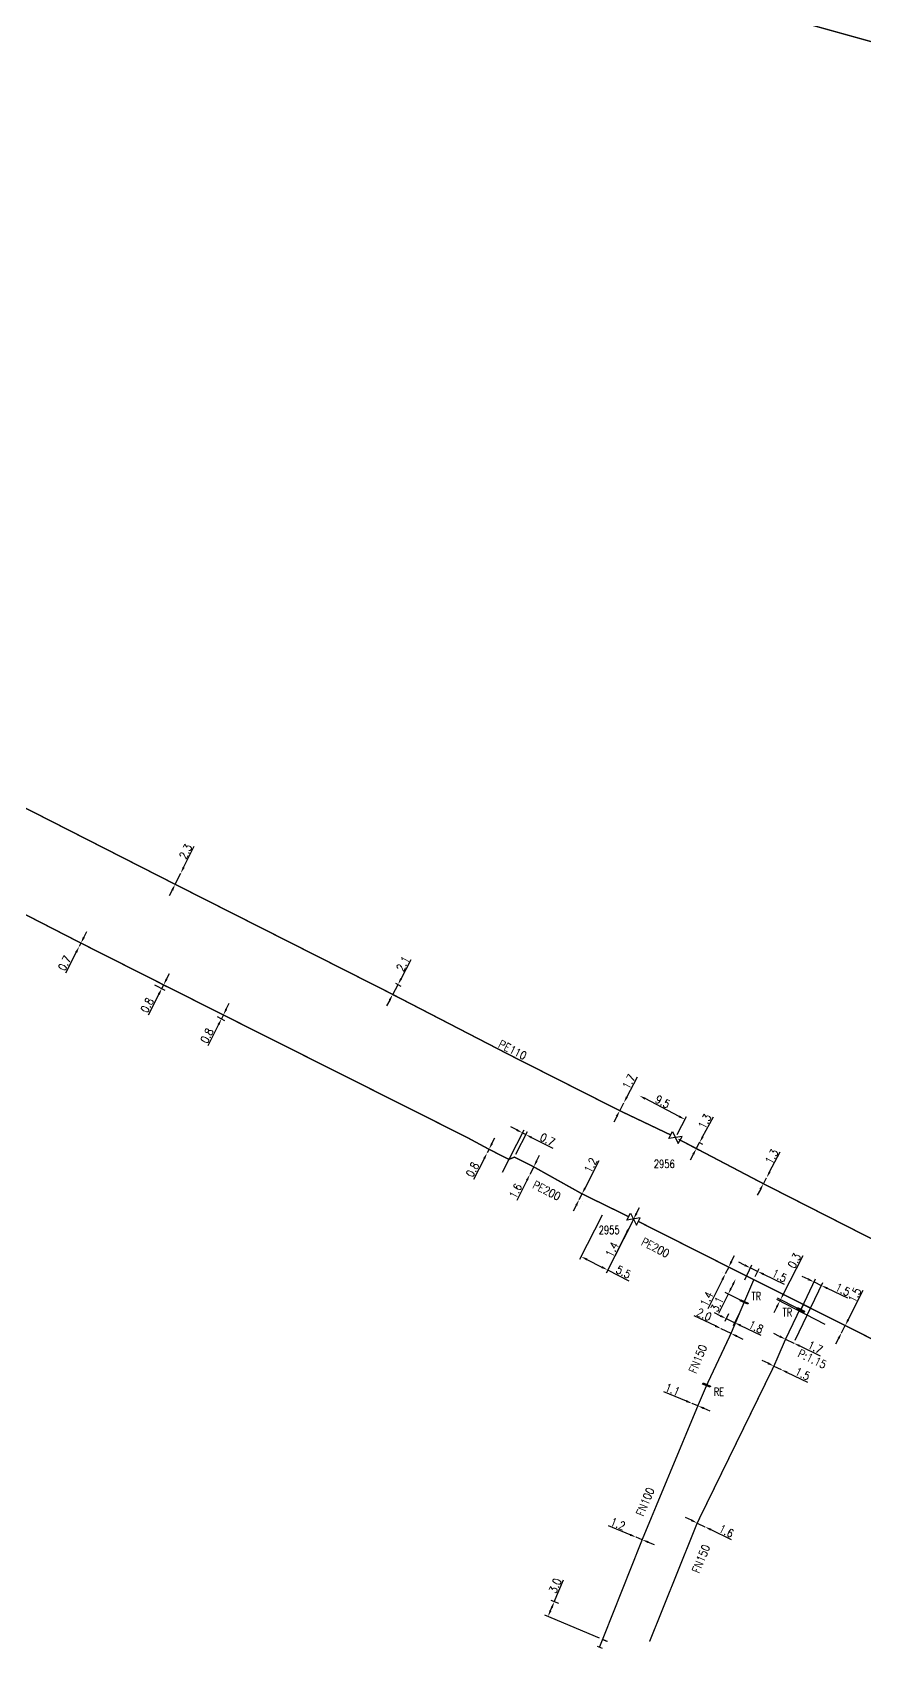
# Model space of a CAD drawing. Header units: millimetres. Extents: x 133989 to 135004, y 130988 to 132014.
# Drawn here: x 134276.7 to 134430.5, y 130998.7 to 131297.7 of the extents above; entities that cross this region are included whole.
import ezdxf
from ezdxf.enums import TextEntityAlignment as Align

# ---------------------------------------------------------------- set-up
doc = ezdxf.new("R2010")
doc.units = ezdxf.units.MM
doc.header["$PDMODE"] = 34
for name, pattern in [('L_25_AP', [2000, 1000, 1000]), ('L_25_FN', [2000, 1000, 1000]), ('L_25_PE', [2000, 1000, 1000])]:
    doc.linetypes.add(name, pattern=pattern)
doc.layers.get('0').update_dxf_attribs({"linetype": 'CONTINUOUS'})
doc.layers.get('Defpoints').update_dxf_attribs({"linetype": 'CONTINUOUS'})
for name, color, linetype in [('L_150', 1, 'CONTINUOUS'), ('L_300', 7, 'CONTINUOUS'), ('L_340', 7, 'CONTINUOUS')]:
    doc.layers.add(name, color=color, linetype=linetype)
doc.styles.get("Standard").update_dxf_attribs({"font": 'romans.shx', "width": 0.85})
doc.dimstyles.get("Standard").update_dxf_attribs({"dimtxt": 1.5, "dimasz": 1.2, "dimexe": 0.625, "dimexo": 0.625, "dimgap": 0.25, "dimtad": 1, "dimdec": 1, "dimzin": 0, "dimdsep": 46, "dimtxsty": 'Standard', "dimcen": -0.5, "dimadec": 0, "dimazin": 0, "dimtfac": 1, "dimtdec": 1, "dimtmove": 0, "dimatfit": 3, "dimfxl": 0, "dimtolj": 1, "dimtzin": 0, "dimarcsym": 0})

# ---------------------------------------------------------------- blocks, each defined once
blk = doc.blocks.new('*D289')
at = {"layer": 'Defpoints', "color": 0, "linetype": 'Continuous', "transparency": 16777216}
for p in [(134382.28, 131079.42), (134387.8, 131078.14), (134378.11, 131071.22)]:
    blk.add_point(p, dxfattribs=at)
at = {"layer": 'L_300', "color": 0, "linetype": 'Continuous', "lineweight": -2, "transparency": 16777216}
for p, q in [((134382, 131078.86), (134377.83, 131070.66)), ((134387.52, 131077.59), (134382.73, 131068.17)), ((134379.18, 131070.68), (134381.94, 131069.27)), ((134383.01, 131068.73), (134386.91, 131066.75))]:
    blk.add_line(p, q, dxfattribs=at)
at = {"layer": 'L_300', "color": 0, "linetype": 'Continuous', "transparency": 16777216}
for points in [[(134379.27, 131070.86), (134379.09, 131070.5), (134378.11, 131071.22)], [(134382.03, 131069.45), (134381.85, 131069.09), (134383.01, 131068.73)]]:
    blk.add_solid(points, dxfattribs=at)
at = {"layer": 'L_300', "color": 0, "linetype": 'Continuous', "transparency": 16777216, "insert": (134385.95, 131068.36), "char_height": 1.5, "attachment_point": 5, "rotation": 333.0344}
blk.add_mtext('\\A1;5.5', dxfattribs=at)
blk = doc.blocks.new('*D290')
at = {"layer": 'Defpoints', "color": 0, "linetype": 'Continuous', "transparency": 16777216}
for p in [(134387.17, 131076.89), (134387.17, 131076.89), (134387.8, 131078.14)]:
    blk.add_point(p, dxfattribs=at)
at = {"layer": 'L_300', "color": 0, "linetype": 'Continuous', "lineweight": -2, "transparency": 16777216}
for p, q in [((134388.35, 131079.21), (134388.89, 131080.28)), ((134387.8, 131078.14), (134387.17, 131076.89)), ((134386.62, 131075.82), (134384.02, 131070.71))]:
    blk.add_line(p, q, dxfattribs=at)
at = {"layer": 'L_300', "color": 0, "linetype": 'Continuous', "transparency": 16777216}
for points in [[(134388.17, 131079.31), (134388.53, 131079.12), (134387.8, 131078.14)], [(134386.44, 131075.91), (134386.8, 131075.73), (134387.17, 131076.89)]]:
    blk.add_solid(points, dxfattribs=at)
at = {"layer": 'L_300', "color": 0, "linetype": 'Continuous', "transparency": 16777216, "insert": (134383.82, 131072.52), "char_height": 1.5, "attachment_point": 5, "rotation": 63.0344}
blk.add_mtext('\\A1;1.4', dxfattribs=at)
blk = doc.blocks.new('*D291')
at = {"layer": 'Defpoints', "color": 0, "linetype": 'Continuous', "transparency": 16777216}
for p in [(134388.88, 131100.98), (134388.88, 131100.98), (134395.55, 131093.24)]:
    blk.add_point(p, dxfattribs=at)
at = {"layer": 'L_300', "color": 0, "linetype": 'Continuous', "lineweight": -2, "transparency": 16777216}
for p, q in [((134396.23, 131097.13), (134389.95, 131100.43)), ((134395.84, 131093.79), (134397.59, 131097.12))]:
    blk.add_line(p, q, dxfattribs=at)
at = {"layer": 'L_300', "color": 0, "linetype": 'Continuous', "transparency": 16777216}
for points in [[(134390.04, 131100.6), (134389.85, 131100.25), (134388.88, 131100.98)], [(134396.33, 131097.31), (134396.14, 131096.95), (134397.3, 131096.57)]]:
    blk.add_solid(points, dxfattribs=at)
at = {"layer": 'L_300', "color": 0, "linetype": 'Continuous', "transparency": 16777216, "insert": (134393.18, 131099.86), "char_height": 1.5, "attachment_point": 5, "rotation": 332.3156}
blk.add_mtext('\\A1;9.5', dxfattribs=at)
blk = doc.blocks.new('*D292')
at = {"layer": 'Defpoints', "color": 0, "linetype": 'Continuous', "transparency": 16777216}
for p in [(134395.55, 131093.24), (134399.32, 131092.68), (134400.01, 131092.31)]:
    blk.add_point(p, dxfattribs=at)
at = {"layer": 'L_300', "color": 0, "linetype": 'Continuous', "lineweight": -2, "transparency": 16777216}
for p, q in [((134400.58, 131093.36), (134402.57, 131097.05)), ((134396.1, 131092.94), (134399.95, 131090.87)), ((134399.4, 131091.16), (134400.01, 131092.31)), ((134399.87, 131092.39), (134400.56, 131092.01)), ((134398.83, 131090.11), (134398.26, 131089.05))]:
    blk.add_line(p, q, dxfattribs=at)
at = {"layer": 'L_300', "color": 0, "linetype": 'Continuous', "transparency": 16777216}
for points in [[(134398.65, 131090.2), (134399, 131090.01), (134399.4, 131091.16)], [(134400.41, 131093.46), (134400.76, 131093.27), (134400.01, 131092.31)]]:
    blk.add_solid(points, dxfattribs=at)
at = {"layer": 'L_300', "color": 0, "linetype": 'Continuous', "transparency": 16777216, "insert": (134400.98, 131096.21), "char_height": 1.5, "attachment_point": 5, "rotation": 61.6875}
blk.add_mtext('\\A1;1.3', dxfattribs=at)
blk = doc.blocks.new('L_300_03')
at = {"color": 0, "linetype": 'Continuous', "flags": 128}
blk.add_lwpolyline([(-1, 0.75), (1, -0.75), (1, 0.75), (-1, -0.75), (-1, 0.75)], dxfattribs=at)
at = {"color": 0, "linetype": 'Continuous', "width": 0.75}
blk.add_attdef('NUM', text='', height=1.5, dxfattribs=at).set_placement((0, 2.1), align=Align.MIDDLE_CENTER)
at = {"color": 0, "linetype": 'Continuous', "width": 0.75, "flags": 3}
for tag, p in [('DEF_LEG', (0, -5)), ('DEF_COUP', (0, -7.5)), ('DEF_TYPE', (0, -10))]:
    blk.add_attdef(tag, text='', height=1.2, dxfattribs=at).set_placement(p, align=Align.MIDDLE)
blk = doc.blocks.new('*D293')
at = {"layer": 'Defpoints', "color": 0, "linetype": 'Continuous', "transparency": 16777216}
for p in [(134404.77, 131068.01), (134404.77, 131068.01), (134405.39, 131069.27)]:
    blk.add_point(p, dxfattribs=at)
at = {"layer": 'L_150', "color": 0, "linetype": 'Continuous', "lineweight": -2, "transparency": 16777216}
for p, q in [((134405.92, 131070.34), (134406.46, 131071.42)), ((134404.21, 131068.29), (134404.21, 131068.29)), ((134405.39, 131069.27), (134404.77, 131068.01)), ((134404.83, 131069.54), (134404.83, 131069.54)), ((134404.23, 131066.94), (134401.55, 131061.54))]:
    blk.add_line(p, q, dxfattribs=at)
at = {"layer": 'L_150', "color": 0, "linetype": 'Continuous', "transparency": 16777216}
for points in [[(134405.74, 131070.43), (134406.1, 131070.25), (134405.39, 131069.27)], [(134404.05, 131067.03), (134404.41, 131066.85), (134404.77, 131068.01)]]:
    blk.add_solid(points, dxfattribs=at)
at = {"layer": 'L_150', "color": 0, "linetype": 'Continuous', "transparency": 16777216, "insert": (134401.33, 131063.35), "char_height": 1.5, "attachment_point": 5, "rotation": 63.5892}
blk.add_mtext('\\A1;1.4', dxfattribs=at)
blk = doc.blocks.new('*D294')
at = {"layer": 'Defpoints', "color": 0, "linetype": 'Continuous', "transparency": 16777216}
for p in [(134406.68, 131067.06), (134406.68, 131067.06), (134408.27, 131062.81)]:
    blk.add_point(p, dxfattribs=at)
at = {"layer": 'L_340', "color": 0, "linetype": 'Continuous', "lineweight": -2, "transparency": 16777216}
for p, q in [((134405.3, 131064.28), (134403.52, 131060.69)), ((134407.71, 131063.09), (134404.74, 131064.56)), ((134406.15, 131065.99), (134405.83, 131065.36))]:
    blk.add_line(p, q, dxfattribs=at)
at = {"layer": 'L_340', "color": 0, "linetype": 'Continuous', "transparency": 16777216}
for points in [[(134405.66, 131065.44), (134406.01, 131065.27), (134405.3, 131064.28)], [(134405.97, 131066.08), (134406.33, 131065.9), (134406.68, 131067.06)]]:
    blk.add_solid(points, dxfattribs=at)
at = {"layer": 'L_340', "color": 0, "linetype": 'Continuous', "transparency": 16777216, "insert": (134403.25, 131062.39), "char_height": 1.5, "attachment_point": 5, "rotation": 63.5892}
blk.add_mtext('\\A1;3.1', dxfattribs=at)
blk = doc.blocks.new('*D295')
at = {"layer": 'Defpoints', "color": 0, "linetype": 'Continuous', "transparency": 16777216}
for p in [(134409.41, 131069.11), (134408.09, 131066.36), (134410.03, 131066.94)]:
    blk.add_point(p, dxfattribs=at)
at = {"layer": 'L_150', "color": 0, "linetype": 'Continuous', "lineweight": -2, "transparency": 16777216}
for p, q in [((134408.33, 131069.63), (134407.25, 131070.15)), ((134408.36, 131066.92), (134409.68, 131069.67)), ((134409.41, 131069.11), (134410.76, 131068.46)), ((134410.3, 131067.5), (134411.03, 131069.03)), ((134411.85, 131067.94), (134415.67, 131066.11))]:
    blk.add_line(p, q, dxfattribs=at)
at = {"layer": 'L_150', "color": 0, "linetype": 'Continuous', "transparency": 16777216}
for points in [[(134408.42, 131069.81), (134408.24, 131069.45), (134409.41, 131069.11)], [(134411.93, 131068.12), (134411.76, 131067.76), (134410.76, 131068.46)]]:
    blk.add_solid(points, dxfattribs=at)
at = {"layer": 'L_150', "color": 0, "linetype": 'Continuous', "transparency": 16777216, "insert": (134414.75, 131067.66), "char_height": 1.5, "attachment_point": 5, "rotation": 334.39}
blk.add_mtext('\\A1;1.5', dxfattribs=at)
blk = doc.blocks.new('*D296')
at = {"layer": 'Defpoints', "color": 0, "linetype": 'Continuous', "transparency": 16777216}
for p in [(134404.02, 131057.86), (134404.02, 131057.86), (134405.82, 131056.99)]:
    blk.add_point(p, dxfattribs=at)
at = {"layer": 'L_150', "color": 0, "linetype": 'Continuous', "lineweight": -2, "transparency": 16777216}
for p, q in [((134402.94, 131058.38), (134398.99, 131060.27)), ((134405.82, 131056.99), (134404.02, 131057.86)), ((134406.9, 131056.47), (134407.99, 131055.96))]:
    blk.add_line(p, q, dxfattribs=at)
at = {"layer": 'L_150', "color": 0, "linetype": 'Continuous', "transparency": 16777216}
for points in [[(134403.02, 131058.56), (134402.85, 131058.2), (134404.02, 131057.86)], [(134406.99, 131056.66), (134406.82, 131056.29), (134405.82, 131056.99)]]:
    blk.add_solid(points, dxfattribs=at)
at = {"layer": 'L_150', "color": 0, "linetype": 'Continuous', "transparency": 16777216, "insert": (134400.86, 131060.48), "char_height": 1.5, "attachment_point": 5, "rotation": 334.39}
blk.add_mtext('\\A1;2.0', dxfattribs=at)
blk = doc.blocks.new('*D297')
at = {"layer": 'Defpoints', "color": 0, "linetype": 'Continuous', "transparency": 16777216}
for p in [(134426.93, 131058.46), (134426.25, 131057.13), (134426.25, 131057.13)]:
    blk.add_point(p, dxfattribs=at)
at = {"layer": 'L_150', "color": 0, "linetype": 'Continuous', "lineweight": -2, "transparency": 16777216}
for p, q in [((134427.48, 131059.53), (134430.26, 131064.97)), ((134426.25, 131057.13), (134426.93, 131058.46)), ((134426.38, 131058.75), (134426.38, 131058.75)), ((134425.7, 131056.06), (134425.16, 131054.99)), ((134425.69, 131057.41), (134425.69, 131057.41))]:
    blk.add_line(p, q, dxfattribs=at)
at = {"layer": 'L_150', "color": 0, "linetype": 'Continuous', "transparency": 16777216}
for points in [[(134427.3, 131059.62), (134427.66, 131059.44), (134426.93, 131058.46)], [(134425.52, 131056.15), (134425.88, 131055.97), (134426.25, 131057.13)]]:
    blk.add_solid(points, dxfattribs=at)
at = {"layer": 'L_150', "color": 0, "linetype": 'Continuous', "transparency": 16777216, "insert": (134428.69, 131064.09), "char_height": 1.5, "attachment_point": 5, "rotation": 62.9108}
blk.add_mtext('\\A1;1.5', dxfattribs=at)
blk = doc.blocks.new('*D307')
at = {"layer": 'Defpoints', "color": 0, "linetype": 'Continuous', "transparency": 16777216}
for p in [(134412.39, 131085.8), (134412.39, 131085.8), (134411.8, 131084.69)]:
    blk.add_point(p, dxfattribs=at)
at = {"layer": 'L_150', "color": 0, "linetype": 'Continuous', "lineweight": -2, "transparency": 16777216}
for p, q in [((134412.95, 131086.86), (134414.92, 131090.56)), ((134411.8, 131084.69), (134412.39, 131085.8)), ((134411.24, 131083.63), (134410.67, 131082.58))]:
    blk.add_line(p, q, dxfattribs=at)
at = {"layer": 'L_150', "color": 0, "linetype": 'Continuous', "transparency": 16777216}
for points in [[(134412.78, 131086.95), (134413.13, 131086.76), (134412.39, 131085.8)], [(134411.06, 131083.73), (134411.41, 131083.54), (134411.8, 131084.69)]]:
    blk.add_solid(points, dxfattribs=at)
at = {"layer": 'L_150', "color": 0, "linetype": 'Continuous', "transparency": 16777216, "insert": (134413.34, 131089.71), "char_height": 1.5, "attachment_point": 5, "rotation": 61.9848}
blk.add_mtext('\\A1;1.3', dxfattribs=at)
blk = doc.blocks.new('L_340_19')
at = {"linetype": 'Continuous'}
blk.add_hatch(color=0, dxfattribs=at).paths.add_polyline_path([(0.125, 0.75), (-0.125, 0.75), (-0.125, -0.75), (0.125, -0.75)])
at = {"color": 0, "linetype": 'Continuous'}
blk.add_lwpolyline([(-0.125, 0.75), (0.125, 0.75), (0.125, -0.75), (-0.125, -0.75)], close=True, dxfattribs=at)
at = {"color": 0, "linetype": 'Continuous', "width": 0.75}
for tag, height, flags, p in [('TR', 1.5, 8, (0, 3)), ('DEF_LEG', 1.2, 3, (0, -5)), ('DEF_COUP', 1.2, 3, (0, -7.5)), ('DEF_TYPE', 1.2, 3, (0, -10))]:
    blk.add_attdef(tag, text='', height=height, dxfattribs=dict(at, flags=flags)).set_placement(p, align=Align.MIDDLE)
blk = doc.blocks.new('*D317')
at = {"layer": 'Defpoints', "color": 0, "linetype": 'Continuous', "transparency": 16777216}
for p in [(134415.9, 131055.93), (134417.43, 131055.2), (134417.43, 131055.2)]:
    blk.add_point(p, dxfattribs=at)
at = {"layer": 'L_150', "color": 0, "linetype": 'Continuous', "lineweight": -2, "transparency": 16777216}
for p, q in [((134414.81, 131056.44), (134413.73, 131056.96)), ((134415.9, 131055.93), (134417.43, 131055.2)), ((134418.52, 131054.68), (134422.3, 131052.88))]:
    blk.add_line(p, q, dxfattribs=at)
at = {"layer": 'L_150', "color": 0, "linetype": 'Continuous', "transparency": 16777216}
for points in [[(134414.9, 131056.62), (134414.73, 131056.26), (134415.9, 131055.93)], [(134418.6, 131054.86), (134418.43, 131054.5), (134417.43, 131055.2)]]:
    blk.add_solid(points, dxfattribs=at)
at = {"layer": 'L_150', "color": 0, "linetype": 'Continuous', "transparency": 16777216, "insert": (134421.38, 131054.42), "char_height": 1.5, "attachment_point": 5, "rotation": 334.5373}
blk.add_mtext('\\A1;1.7', dxfattribs=at)
blk = doc.blocks.new('*D318')
at = {"layer": 'Defpoints', "color": 0, "linetype": 'Continuous', "transparency": 16777216}
for p in [(134414.83, 131062.97), (134418.7, 131061.32), (134423.79, 131058.39)]:
    blk.add_point(p, dxfattribs=at)
at = {"layer": 'L_340', "color": 0, "linetype": 'Continuous', "lineweight": -2, "transparency": 16777216}
for p, q in [((134415.52, 131064.3), (134419.15, 131071.41)), ((134414.29, 131061.9), (134413.74, 131060.83)), ((134423.23, 131058.67), (134414.28, 131063.25)), ((134418.15, 131061.61), (134414.41, 131063.52)), ((134414.83, 131062.97), (134414.97, 131063.23))]:
    blk.add_line(p, q, dxfattribs=at)
at = {"layer": 'L_340', "color": 0, "linetype": 'Continuous', "transparency": 16777216}
for points in [[(134415.34, 131064.39), (134415.69, 131064.21), (134414.97, 131063.23)], [(134414.11, 131061.99), (134414.46, 131061.81), (134414.83, 131062.97)]]:
    blk.add_solid(points, dxfattribs=at)
at = {"layer": 'L_340', "color": 0, "linetype": 'Continuous', "transparency": 16777216, "insert": (134417.54, 131070.45), "char_height": 1.5, "attachment_point": 5, "rotation": 62.9108}
blk.add_mtext('\\A1;0.3', dxfattribs=at)
blk = doc.blocks.new('*D319')
at = {"layer": 'Defpoints', "color": 0, "linetype": 'Continuous', "transparency": 16777216}
for p in [(134422.51, 131065.86), (134418.57, 131061.06), (134417.43, 131055.2)]:
    blk.add_point(p, dxfattribs=at)
at = {"layer": 'L_150', "color": 0, "linetype": 'Continuous', "lineweight": -2, "transparency": 16777216}
for p, q in [((134420.07, 131067.02), (134418.99, 131067.54)), ((134417.7, 131055.76), (134422.78, 131066.43)), ((134418.83, 131061.63), (134421.43, 131067.07)), ((134421.16, 131066.51), (134422.51, 131065.86)), ((134423.6, 131065.35), (134427.38, 131063.55))]:
    blk.add_line(p, q, dxfattribs=at)
at = {"layer": 'L_150', "color": 0, "linetype": 'Continuous', "transparency": 16777216}
for points in [[(134420.16, 131067.2), (134419.99, 131066.84), (134421.16, 131066.51)], [(134423.68, 131065.53), (134423.51, 131065.17), (134422.51, 131065.86)]]:
    blk.add_solid(points, dxfattribs=at)
at = {"layer": 'L_150', "color": 0, "linetype": 'Continuous', "transparency": 16777216, "insert": (134426.46, 131065.09), "char_height": 1.5, "attachment_point": 5, "rotation": 334.5373}
blk.add_mtext('\\A1;1.5', dxfattribs=at)
blk = doc.blocks.new('*D321')
at = {"layer": 'Defpoints', "color": 0, "linetype": 'Continuous', "transparency": 16777216}
for p in [(134298.7, 131121.77), (134299.04, 131122.44), (134300.61, 131120.8)]:
    blk.add_point(p, dxfattribs=at)
at = {"layer": 'L_150', "color": 0, "linetype": 'Continuous', "lineweight": -2, "transparency": 16777216}
for p, q in [((134299.26, 131121.49), (134301.16, 131120.51)), ((134299.6, 131122.15), (134301.5, 131121.18)), ((134300.95, 131121.47), (134300.61, 131120.8)), ((134301.49, 131122.53), (134302.04, 131123.6)), ((134300.06, 131119.73), (134298.07, 131115.84))]:
    blk.add_line(p, q, dxfattribs=at)
at = {"layer": 'L_150', "color": 0, "linetype": 'Continuous', "transparency": 16777216}
for points in [[(134301.31, 131122.63), (134301.67, 131122.44), (134300.95, 131121.47)], [(134299.88, 131119.82), (134300.24, 131119.64), (134300.61, 131120.8)]]:
    blk.add_solid(points, dxfattribs=at)
at = {"layer": 'L_150', "color": 0, "linetype": 'Continuous', "transparency": 16777216, "insert": (134297.9, 131117.7), "char_height": 1.5, "attachment_point": 5, "rotation": 62.9551}
blk.add_mtext('\\A1;0.8', dxfattribs=at)
blk = doc.blocks.new('*D322')
at = {"layer": 'Defpoints', "color": 0, "linetype": 'Continuous', "transparency": 16777216}
for p in [(134310.28, 131115.87), (134310.64, 131116.58), (134311.64, 131115.19)]:
    blk.add_point(p, dxfattribs=at)
at = {"layer": 'L_150', "color": 0, "linetype": 'Continuous', "lineweight": -2, "transparency": 16777216}
for p, q in [((134312.53, 131116.98), (134313.06, 131118.06)), ((134310.84, 131115.59), (134312.2, 131114.91)), ((134311.2, 131116.31), (134312.55, 131115.63)), ((134311.99, 131115.91), (134311.64, 131115.19)), ((134311.1, 131114.12), (134309.15, 131110.21))]:
    blk.add_line(p, q, dxfattribs=at)
at = {"layer": 'L_150', "color": 0, "linetype": 'Continuous', "transparency": 16777216}
for points in [[(134310.92, 131114.21), (134311.28, 131114.03), (134311.64, 131115.19)], [(134312.35, 131117.07), (134312.71, 131116.89), (134311.99, 131115.91)]]:
    blk.add_solid(points, dxfattribs=at)
at = {"layer": 'L_150', "color": 0, "linetype": 'Continuous', "transparency": 16777216, "insert": (134308.96, 131112.07), "char_height": 1.5, "attachment_point": 5, "rotation": 63.5236}
blk.add_mtext('\\A1;0.8', dxfattribs=at)
blk = doc.blocks.new('*D323')
at = {"layer": 'Defpoints', "color": 0, "linetype": 'Continuous', "transparency": 16777216}
for p in [(134360.74, 131090.39), (134360.74, 131090.39), (134361.09, 131091.06)]:
    blk.add_point(p, dxfattribs=at)
at = {"layer": 'L_150', "color": 0, "linetype": 'Continuous', "lineweight": -2, "transparency": 16777216}
for p, q in [((134361.64, 131092.13), (134362.18, 131093.19)), ((134360.2, 131089.32), (134358.2, 131085.44)), ((134361.09, 131091.06), (134360.74, 131090.39))]:
    blk.add_line(p, q, dxfattribs=at)
at = {"layer": 'L_150', "color": 0, "linetype": 'Continuous', "transparency": 16777216}
for points in [[(134361.46, 131092.22), (134361.81, 131092.03), (134361.09, 131091.06)], [(134360.02, 131089.42), (134360.37, 131089.23), (134360.74, 131090.39)]]:
    blk.add_solid(points, dxfattribs=at)
at = {"layer": 'L_150', "color": 0, "linetype": 'Continuous', "transparency": 16777216, "insert": (134358.03, 131087.3), "char_height": 1.5, "attachment_point": 5, "rotation": 62.7908}
blk.add_mtext('\\A1;0.8', dxfattribs=at)
blk = doc.blocks.new('*D324')
at = {"layer": 'Defpoints', "color": 0, "linetype": 'Continuous', "transparency": 16777216}
for p in [(134378.29, 131082.81), (134377.74, 131081.74), (134377.74, 131081.74)]:
    blk.add_point(p, dxfattribs=at)
at = {"layer": 'L_150', "color": 0, "linetype": 'Continuous', "lineweight": -2, "transparency": 16777216}
for p, q in [((134378.84, 131083.88), (134381.44, 131088.98)), ((134377.74, 131081.74), (134378.29, 131082.81)), ((134378.85, 131082.52), (134378.85, 131082.52)), ((134377.2, 131080.67), (134376.65, 131079.6)), ((134378.3, 131081.45), (134378.3, 131081.45))]:
    blk.add_line(p, q, dxfattribs=at)
at = {"layer": 'L_150', "color": 0, "linetype": 'Continuous', "transparency": 16777216}
for points in [[(134378.66, 131083.97), (134379.01, 131083.78), (134378.29, 131082.81)], [(134377.02, 131080.76), (134377.38, 131080.58), (134377.74, 131081.74)]]:
    blk.add_solid(points, dxfattribs=at)
at = {"layer": 'L_150', "color": 0, "linetype": 'Continuous', "transparency": 16777216, "insert": (134379.87, 131088.11), "char_height": 1.5, "attachment_point": 5, "rotation": 62.9575}
blk.add_mtext('\\A1;1.2', dxfattribs=at)
blk = doc.blocks.new('*D325')
at = {"layer": 'Defpoints', "color": 0, "linetype": 'Continuous', "transparency": 16777216}
for p in [(134367.28, 131094.09), (134365.78, 131089.61), (134363.29, 131086.28)]:
    blk.add_point(p, dxfattribs=at)
at = {"layer": 'L_150', "color": 0, "linetype": 'Continuous', "lineweight": -2, "transparency": 16777216}
for p, q in [((134363.57, 131086.84), (134367.56, 131094.64)), ((134366.21, 131094.63), (134365.14, 131095.18)), ((134366.06, 131090.17), (134368.18, 131094.33)), ((134367.28, 131094.09), (134367.9, 131093.77)), ((134368.97, 131093.22), (134372.86, 131091.24))]:
    blk.add_line(p, q, dxfattribs=at)
at = {"layer": 'L_150', "color": 0, "linetype": 'Continuous', "transparency": 16777216}
for points in [[(134366.3, 131094.81), (134366.12, 131094.46), (134367.28, 131094.09)], [(134369.06, 131093.4), (134368.88, 131093.05), (134367.9, 131093.77)]]:
    blk.add_solid(points, dxfattribs=at)
at = {"layer": 'L_150', "color": 0, "linetype": 'Continuous', "transparency": 16777216, "insert": (134371.9, 131092.85), "char_height": 1.5, "attachment_point": 5, "rotation": 332.952}
blk.add_mtext('\\A1;0.7', dxfattribs=at)
blk = doc.blocks.new('*D326')
at = {"layer": 'Defpoints', "color": 0, "linetype": 'Continuous', "transparency": 16777216}
for p in [(134368.63, 131086.38), (134368.63, 131086.38), (134369.35, 131087.81)]:
    blk.add_point(p, dxfattribs=at)
at = {"layer": 'L_150', "color": 0, "linetype": 'Continuous', "lineweight": -2, "transparency": 16777216}
for p, q in [((134369.89, 131088.88), (134370.43, 131089.95)), ((134368.09, 131085.31), (134366.21, 131081.57)), ((134369.35, 131087.81), (134368.63, 131086.38))]:
    blk.add_line(p, q, dxfattribs=at)
at = {"layer": 'L_150', "color": 0, "linetype": 'Continuous', "transparency": 16777216}
for points in [[(134369.72, 131088.97), (134370.07, 131088.79), (134369.35, 131087.81)], [(134367.92, 131085.4), (134368.27, 131085.22), (134368.63, 131086.38)]]:
    blk.add_solid(points, dxfattribs=at)
at = {"layer": 'L_150', "color": 0, "linetype": 'Continuous', "transparency": 16777216, "insert": (134365.99, 131083.35), "char_height": 1.5, "attachment_point": 5, "rotation": 63.2673}
blk.add_mtext('\\A1;1.6', dxfattribs=at)
blk = doc.blocks.new('*D327')
at = {"layer": 'Defpoints', "color": 0, "linetype": 'Continuous', "transparency": 16777216}
for p in [(134304.11, 131142.13), (134304.11, 131142.13), (134303.08, 131140.07)]:
    blk.add_point(p, dxfattribs=at)
at = {"layer": 'L_150', "color": 0, "linetype": 'Continuous', "lineweight": -2, "transparency": 16777216}
for p, q in [((134304.65, 131143.2), (134306.61, 131147.11)), ((134303.08, 131140.07), (134304.11, 131142.13)), ((134302.54, 131139), (134302, 131137.93))]:
    blk.add_line(p, q, dxfattribs=at)
at = {"layer": 'L_150', "color": 0, "linetype": 'Continuous', "transparency": 16777216}
for points in [[(134304.47, 131143.29), (134304.83, 131143.11), (134304.11, 131142.13)], [(134302.36, 131139.09), (134302.72, 131138.91), (134303.08, 131140.07)]]:
    blk.add_solid(points, dxfattribs=at)
at = {"layer": 'L_150', "color": 0, "linetype": 'Continuous', "transparency": 16777216, "insert": (134305.01, 131146.14), "char_height": 1.5, "attachment_point": 5, "rotation": 63.3487}
blk.add_mtext('\\A1;2.3', dxfattribs=at)
blk = doc.blocks.new('*D328')
at = {"layer": 'Defpoints', "color": 0, "linetype": 'Continuous', "transparency": 16777216}
for p in [(134343.25, 131122.09), (134344.27, 131121.55), (134342.26, 131120.23)]:
    blk.add_point(p, dxfattribs=at)
at = {"layer": 'L_150', "color": 0, "linetype": 'Continuous', "lineweight": -2, "transparency": 16777216}
for p, q in [((134344.83, 131122.61), (134346.71, 131126.15)), ((134343.29, 131119.69), (134344.27, 131121.55)), ((134343.8, 131121.8), (134344.82, 131121.26)), ((134342.73, 131118.63), (134342.16, 131117.57)), ((134342.82, 131119.94), (134343.84, 131119.4))]:
    blk.add_line(p, q, dxfattribs=at)
at = {"layer": 'L_150', "color": 0, "linetype": 'Continuous', "transparency": 16777216}
for points in [[(134344.65, 131122.7), (134345.01, 131122.51), (134344.27, 131121.55)], [(134342.55, 131118.73), (134342.9, 131118.54), (134343.29, 131119.69)]]:
    blk.add_solid(points, dxfattribs=at)
at = {"layer": 'L_150', "color": 0, "linetype": 'Continuous', "transparency": 16777216, "insert": (134345.17, 131125.38), "char_height": 1.5, "attachment_point": 5, "rotation": 62.1026}
blk.add_mtext('\\A1;2.1', dxfattribs=at)
blk = doc.blocks.new('*D329')
at = {"layer": 'Defpoints', "color": 0, "linetype": 'Continuous', "transparency": 16777216}
for p in [(134385.25, 131098.2), (134386.01, 131099.66), (134386.01, 131099.66)]:
    blk.add_point(p, dxfattribs=at)
at = {"layer": 'L_150', "color": 0, "linetype": 'Continuous', "lineweight": -2, "transparency": 16777216}
for p, q in [((134386.57, 131100.72), (134388.51, 131104.43)), ((134384.69, 131097.13), (134384.14, 131096.07)), ((134385.25, 131098.2), (134386.01, 131099.66))]:
    blk.add_line(p, q, dxfattribs=at)
at = {"layer": 'L_150', "color": 0, "linetype": 'Continuous', "transparency": 16777216}
for points in [[(134386.39, 131100.81), (134386.75, 131100.63), (134386.01, 131099.66)], [(134384.51, 131097.23), (134384.87, 131097.04), (134385.25, 131098.2)]]:
    blk.add_solid(points, dxfattribs=at)
at = {"layer": 'L_150', "color": 0, "linetype": 'Continuous', "transparency": 16777216, "insert": (134386.94, 131103.57), "char_height": 1.5, "attachment_point": 5, "rotation": 62.3537}
blk.add_mtext('\\A1;1.7', dxfattribs=at)
blk = doc.blocks.new('*D350')
at = {"layer": 'Defpoints', "color": 0, "linetype": 'Continuous', "transparency": 16777216}
for p in [(134285.34, 131128.57), (134285.34, 131128.57), (134285.66, 131129.2)]:
    blk.add_point(p, dxfattribs=at)
at = {"layer": 'L_150', "color": 0, "linetype": 'Continuous', "lineweight": -2, "transparency": 16777216}
for p, q in [((134286.21, 131130.26), (134286.76, 131131.33)), ((134284.8, 131127.5), (134282.81, 131123.61)), ((134285.66, 131129.2), (134285.34, 131128.57))]:
    blk.add_line(p, q, dxfattribs=at)
at = {"layer": 'L_150', "color": 0, "linetype": 'Continuous', "transparency": 16777216}
for points in [[(134286.03, 131130.36), (134286.39, 131130.17), (134285.66, 131129.2)], [(134284.62, 131127.6), (134284.98, 131127.41), (134285.34, 131128.57)]]:
    blk.add_solid(points, dxfattribs=at)
at = {"layer": 'L_150', "color": 0, "linetype": 'Continuous', "transparency": 16777216, "insert": (134282.64, 131125.48), "char_height": 1.5, "attachment_point": 5, "rotation": 62.9044}
blk.add_mtext('\\A1;0.7', dxfattribs=at)
blk = doc.blocks.new('L_340_20')
at = {"linetype": 'Continuous'}
blk.add_hatch(color=0, dxfattribs=at).paths.add_polyline_path([(0.125, 0.75), (-0.125, 0.75), (-0.125, -0.75), (0.125, -0.75)])
at = {"color": 0, "linetype": 'Continuous'}
blk.add_lwpolyline([(-0.125, 0.75), (0.125, 0.75), (0.125, -0.75), (-0.125, -0.75)], close=True, dxfattribs=at)
at = {"color": 0, "linetype": 'Continuous', "width": 0.75}
for tag, height, flags, p in [('RE', 1.5, 8, (0, 3)), ('DEF_LEG', 1.2, 3, (0, -5)), ('DEF_COUP', 1.2, 3, (0, -7.5)), ('DEF_TYPE', 1.2, 3, (0, -10))]:
    blk.add_attdef(tag, text='', height=height, dxfattribs=dict(at, flags=flags)).set_placement(p, align=Align.MIDDLE)
blk = doc.blocks.new('*D468')
at = {"layer": 'Defpoints', "color": 0, "linetype": 'Continuous', "transparency": 16777216}
for p in [(134398.67, 131044.02), (134398.67, 131044.02), (134399.69, 131043.6)]:
    blk.add_point(p, dxfattribs=at)
at = {"layer": 'L_150', "color": 0, "linetype": 'Continuous', "lineweight": -2, "transparency": 16777216}
for p, q in [((134397.57, 131044.48), (134393.4, 131046.2)), ((134399.69, 131043.6), (134398.67, 131044.02)), ((134400.8, 131043.14), (134401.91, 131042.68))]:
    blk.add_line(p, q, dxfattribs=at)
at = {"layer": 'L_150', "color": 0, "linetype": 'Continuous', "transparency": 16777216}
for points in [[(134397.64, 131044.66), (134397.49, 131044.29), (134398.67, 131044.02)], [(134400.88, 131043.33), (134400.72, 131042.96), (134399.69, 131043.6)]]:
    blk.add_solid(points, dxfattribs=at)
at = {"layer": 'L_150', "color": 0, "linetype": 'Continuous', "transparency": 16777216, "insert": (134394.99, 131046.62), "char_height": 1.5, "attachment_point": 5, "rotation": 337.5738}
blk.add_mtext('\\A1;1.1', dxfattribs=at)
blk = doc.blocks.new('*D469')
at = {"layer": 'Defpoints', "color": 0, "linetype": 'Continuous', "transparency": 16777216}
for p in [(134388.29, 131019.3), (134389.4, 131018.84), (134389.4, 131018.84)]:
    blk.add_point(p, dxfattribs=at)
at = {"layer": 'L_150', "color": 0, "linetype": 'Continuous', "lineweight": -2, "transparency": 16777216}
for p, q in [((134387.18, 131019.75), (134383.15, 131021.41)), ((134389.4, 131018.84), (134388.29, 131019.3)), ((134390.51, 131018.38), (134391.62, 131017.93))]:
    blk.add_line(p, q, dxfattribs=at)
at = {"layer": 'L_150', "color": 0, "linetype": 'Continuous', "transparency": 16777216}
for points in [[(134387.26, 131019.94), (134387.11, 131019.57), (134388.29, 131019.3)], [(134390.59, 131018.57), (134390.44, 131018.2), (134389.4, 131018.84)]]:
    blk.add_solid(points, dxfattribs=at)
at = {"layer": 'L_150', "color": 0, "linetype": 'Continuous', "transparency": 16777216, "insert": (134384.92, 131021.77), "char_height": 1.5, "attachment_point": 5, "rotation": 337.6381}
blk.add_mtext('\\A1;1.2', dxfattribs=at)
blk = doc.blocks.new('*D470')
at = {"layer": 'Defpoints', "color": 0, "linetype": 'Continuous', "transparency": 16777216}
for p in [(134373.15, 131007.37), (134374.56, 131006.78), (134382.07, 131000.38)]:
    blk.add_point(p, dxfattribs=at)
at = {"layer": 'L_150', "color": 0, "linetype": 'Continuous', "lineweight": -2, "transparency": 16777216}
for p, q in [((134373.15, 131007.37), (134374.84, 131011.41)), ((134373.98, 131007.02), (134372.58, 131007.62)), ((134381.5, 131000.62), (134371.41, 131004.85)), ((134372.45, 131005.72), (134372.69, 131006.27))]:
    blk.add_line(p, q, dxfattribs=at)
at = {"layer": 'L_150', "color": 0, "linetype": 'Continuous', "transparency": 16777216}
for points in [[(134372.27, 131005.79), (134372.64, 131005.64), (134371.99, 131004.61)], [(134372.5, 131006.35), (134372.87, 131006.19), (134373.15, 131007.37)]]:
    blk.add_solid(points, dxfattribs=at)
at = {"layer": 'L_150', "color": 0, "linetype": 'Continuous', "transparency": 16777216, "insert": (134373.31, 131010.33), "char_height": 1.5, "attachment_point": 5, "rotation": 67.2272}
blk.add_mtext('\\A1;3.0', dxfattribs=at)
blk = doc.blocks.new('L_340_07')
at = {"color": 0, "linetype": 'Continuous', "const_width": 0.25, "flags": 128}
blk.add_lwpolyline([(0, 0), (1.25, 0)], dxfattribs=at)
at = {"color": 0, "linetype": 'Continuous', "flags": 128}
blk.add_lwpolyline([(1.25, -0.5), (1.25, 0.5)], dxfattribs=at)
at = {"color": 0, "linetype": 'Continuous', "width": 0.75, "flags": 3}
for tag, p in [('DEF_LEG', (0.72, -3.47)), ('DEF_COUP', (0.72, -5.97)), ('DEF_TYPE', (0.72, -8.47))]:
    blk.add_attdef(tag, text='', height=1.2, dxfattribs=at).set_placement(p, align=Align.MIDDLE)
blk = doc.blocks.new('*D638')
at = {"layer": 'Defpoints', "color": 0, "linetype": 'Continuous', "transparency": 16777216}
for p in [(134413.75, 131050.95), (134415.1, 131050.3), (134415.1, 131050.3)]:
    blk.add_point(p, dxfattribs=at)
at = {"layer": 'L_150', "color": 0, "linetype": 'Continuous', "lineweight": -2, "transparency": 16777216}
for p, q in [((134412.66, 131051.47), (134411.58, 131051.98)), ((134413.75, 131050.95), (134415.1, 131050.3)), ((134416.19, 131049.79), (134419.97, 131047.99))]:
    blk.add_line(p, q, dxfattribs=at)
at = {"layer": 'L_150', "color": 0, "linetype": 'Continuous', "transparency": 16777216}
for points in [[(134412.75, 131051.65), (134412.58, 131051.29), (134413.75, 131050.95)], [(134416.27, 131049.97), (134416.1, 131049.61), (134415.1, 131050.3)]]:
    blk.add_solid(points, dxfattribs=at)
at = {"layer": 'L_150', "color": 0, "linetype": 'Continuous', "transparency": 16777216, "insert": (134419.05, 131049.53), "char_height": 1.5, "attachment_point": 5, "rotation": 334.5373}
blk.add_mtext('\\A1;1.5', dxfattribs=at)
blk = doc.blocks.new('*D639')
at = {"layer": 'Defpoints', "color": 0, "linetype": 'Continuous', "transparency": 16777216}
for p in [(134399.57, 131021.92), (134401.01, 131021.22), (134401.01, 131021.22)]:
    blk.add_point(p, dxfattribs=at)
at = {"layer": 'L_150', "color": 0, "linetype": 'Continuous', "lineweight": -2, "transparency": 16777216}
for p, q in [((134398.49, 131022.44), (134397.41, 131022.96)), ((134399.57, 131021.92), (134401.01, 131021.22)), ((134402.09, 131020.7), (134405.87, 131018.88))]:
    blk.add_line(p, q, dxfattribs=at)
at = {"layer": 'L_150', "color": 0, "linetype": 'Continuous', "transparency": 16777216}
for points in [[(134398.57, 131022.62), (134398.4, 131022.26), (134399.57, 131021.92)], [(134402.18, 131020.88), (134402, 131020.52), (134401.01, 131021.22)]]:
    blk.add_solid(points, dxfattribs=at)
at = {"layer": 'L_150', "color": 0, "linetype": 'Continuous', "transparency": 16777216, "insert": (134404.95, 131020.43), "char_height": 1.5, "attachment_point": 5, "rotation": 334.2907}
blk.add_mtext('\\A1;1.6', dxfattribs=at)
blk = doc.blocks.new('*D640')
at = {"layer": 'Defpoints', "color": 0, "linetype": 'Continuous', "transparency": 16777216}
for p in [(134407.71, 131061.5), (134404.92, 131059.74), (134405.62, 131061.21)]:
    blk.add_point(p, dxfattribs=at)
at = {"layer": 'L_150', "color": 0, "linetype": 'Continuous', "lineweight": -2, "transparency": 16777216}
for p, q in [((134403.84, 131060.26), (134402.76, 131060.78)), ((134405.35, 131060.64), (134404.65, 131059.18)), ((134404.92, 131059.74), (134406.5, 131058.98)), ((134407.44, 131060.94), (134406.23, 131058.42)), ((134407.58, 131058.47), (134411.36, 131056.65))]:
    blk.add_line(p, q, dxfattribs=at)
at = {"layer": 'L_150', "color": 0, "linetype": 'Continuous', "transparency": 16777216}
for points in [[(134403.93, 131060.44), (134403.75, 131060.08), (134404.92, 131059.74)], [(134407.67, 131058.65), (134407.5, 131058.29), (134406.5, 131058.98)]]:
    blk.add_solid(points, dxfattribs=at)
at = {"layer": 'L_150', "color": 0, "linetype": 'Continuous', "transparency": 16777216, "insert": (134410.44, 131058.2), "char_height": 1.5, "attachment_point": 5, "rotation": 334.39}
blk.add_mtext('\\A1;1.8', dxfattribs=at)

msp = doc.modelspace()

# ---------------------------------------------------------------- linework, layer by layer
at = {"layer": 'L_150', "linetype": 'L_25_AP', "const_width": 0.25, "flags": 128}
msp.add_lwpolyline([(134318.97, 131338.88), (134320.51, 131338.39), (134322.22, 131337.64), (134339.7, 131329.96), (134375.23, 131313.07), (134382.91, 131310.78), (134393.92, 131306.46), (134398.12, 131305.29), (134434.49, 131295.18), (134438.34, 131294.13), (134466.82, 131286.38), (134477.59, 131283.56), (134480.92, 131282.69), (134481.88, 131280.71), (134485.84, 131272.59), (134487.05, 131269.3), (134486.7, 131268.41), (134486.53, 131267.96)], dxfattribs=at)
at = {"layer": 'L_150', "linetype": 'L_25_PE', "flags": 128}
for points in [[(134394.67, 131093.71, 0.25, 0.25, 0), (134385.25, 131098.2, 0.25, 0.25, 0), (134365.13, 131108.39, 0.25, 0.25, 0), (134342.26, 131120.23, 0.25, 0.25, 0), (134303.08, 131140.07, 0.25, 0.25, 0), (134256.25, 131163.94, 0.25, 0.25, 0), (134204.96, 131190.4, 0.25, 0.25, 0), (134205.19, 131190.84, 0.25, 0.25, 0), (134202.79, 131192.09, 0.25, 0.25, 0), (134201.26, 131192.82, 0.25, 0.25, 0), (134201.26, 131192.82, 0.25, 0.25, 0), (134189.04, 131198.61, 0.25, 0.25, 0), (134177.87, 131204.22, 0.25, 0.25, 0), (134164.78, 131210.71, 0.25, 0.25, 0), (134145.8, 131220.57, 0.25, 0.25, 0), (134120.71, 131233.3, 0.25, 0.25, 0), (134104.88, 131241.46, 0.25, 0.25, 0), (134099.88, 131244.2, 0.25, 0.25, 0), (134095.55, 131246.98, 0.25, 0.25, 0), (134079.33, 131255.67, 0.25, 0.25, 0), (134071.58, 131260.02, 0.25, 0.25, 0), (134064.65, 131262.14, 0.25, 0.25, 0), (134058.23, 131265.12, 0.25, 0.25, 0), (134033.43, 131276.64, 0.25, 0.25, 0), (134033.43, 131276.64, 0.25, 0.25, 0), (134009.75, 131289.82, 0.25, 0.25, 0), (134000, 131295.37, 0, 0, 0)], [(134386.91, 131078.59, 0.25, 0.25, 0), (134378.29, 131082.81, 0.25, 0.25, 0), (134369.35, 131087.81, 0.25, 0.25, 0), (134365.78, 131089.61, 0.25, 0.25, 0), (134364.77, 131089.18, 0.25, 0.25, 0), (134361.09, 131091.06, 0.25, 0.25, 0), (134357.03, 131093.25, 0.25, 0.25, 0), (134310.64, 131116.58, 0.25, 0.25, 0), (134310.64, 131116.58, 0.25, 0.25, 0), (134299.04, 131122.44, 0.25, 0.25, 0), (134285.66, 131129.2, 0.25, 0.25, 0), (134269.86, 131137.32, 0.25, 0.25, 0), (134251.29, 131146.71, 0.25, 0.25, 0), (134248.68, 131148.03, 0.25, 0.25, 0), (134236.24, 131154.42, 0.25, 0.25, 0), (134217.83, 131163.7, 0.25, 0.25, 0), (134207.82, 131168.67, 0.25, 0.25, 0), (134204.08, 131170.75, 0.25, 0.25, 0), (134199.64, 131173.42, 0.25, 0.25, 0), (134192.8, 131177.01, 0.25, 0.25, 0), (134185.15, 131180.8, 0.25, 0.25, 0), (134171.8, 131187.58, 0.25, 0.25, 0), (134160.76, 131193.19, 0.25, 0.25, 0), (134147.13, 131200.07, 0.25, 0.25, 0), (134142.05, 131202.4, 0.25, 0.25, 0), (134130.35, 131209.18, 0.25, 0.25, 0), (134126.09, 131211.64, 0.25, 0.25, 0), (134124.99, 131214.14, 0.25, 0.25, 0), (134124.99, 131214.14, 0.25, 0.25, 0), (134120.56, 131216.22, 0.25, 0.25, 0), (134106.78, 131222.69, 0.25, 0.25, 0), (134077.33, 131237.76, 0.25, 0.25, 0), (134046.87, 131254.05, 0.25, 0.25, 0), (134044.66, 131253.15, 0.25, 0.25, 0), (134037.13, 131257.29, 0.25, 0.25, 0), (134037.13, 131257.29, 0.25, 0.25, 0), (134037.13, 131257.29, 0.25, 0.25, 0), (134037.13, 131257.29, 0.25, 0.25, 0), (134033.79, 131259.23, 0.25, 0.25, 0), (134007.92, 131273.39, 0.25, 0.25, 0), (134000, 131277.62, 0, 0, 0)]]:
    msp.add_lwpolyline(points, format="xyseb", dxfattribs=at)
at = {"layer": 'L_150', "linetype": 'L_25_PE', "const_width": 0.25, "flags": 128}
for points in [[(134562.1, 131007.61), (134560.78, 131008.27), (134554.46, 131011.35), (134528.94, 131024.31), (134502.03, 131037.77), (134473.74, 131052.19), (134456.97, 131060.87), (134454.08, 131062.61), (134452.49, 131063.45), (134448.28, 131066.11), (134411.8, 131084.69), (134396.43, 131092.76)], [(134388.7, 131077.7), (134405.39, 131069.27), (134410.03, 131066.94), (134419.2, 131062.34), (134426.93, 131058.46), (134445.58, 131049.03), (134461.16, 131040.8), (134481.74, 131030.32), (134488.83, 131026.66), (134519.62, 131010.81), (134524.55, 131008.07), (134527.21, 131006.72), (134529.11, 131005.76), (134533.98, 131002.99), (134539.46, 131000)], [(134410.03, 131066.94), (134408.31, 131062.92)], [(134418.75, 131061.44), (134419.2, 131062.34)]]:
    msp.add_lwpolyline(points, dxfattribs=at)
at = {"layer": 'L_150', "linetype": 'L_25_FN', "const_width": 0.25, "flags": 128}
for points in [[(134390.77, 131000), (134399.57, 131021.92), (134413.75, 131050.95), (134415.9, 131055.93), (134415.9, 131055.93), (134418.4, 131061.14), (134418.57, 131061.06), (134418.64, 131061.22)], [(134408.22, 131062.69), (134407.71, 131061.5), (134405.82, 131056.99), (134405.82, 131056.99), (134405.82, 131056.99), (134401.38, 131047.55)], [(134381.98, 131000.14), (134389.4, 131018.84), (134399.69, 131043.6), (134401.28, 131047.32)], [(134382.07, 131000.38), (134383.01, 131000)], [(134383.01, 131000), (134383.01, 131000)]]:
    msp.add_lwpolyline(points, dxfattribs=at)

# ---------------------------------------------------------------- block references
at = {"layer": 'L_300'}
ref = msp.add_blockref('L_300_03', (134395.55, 131093.24), dxfattribs=dict(at, rotation=331.6875404276832))
ref.add_attrib('NUM', '2956', dxfattribs={"layer": '0', "color": 0, "linetype": 'Continuous', "height": 1.5, "width": 0.75}).set_placement((134393.49, 131088.35), align=Align.MIDDLE_CENTER)
ref = msp.add_blockref('L_300_03', (134387.8, 131078.14), dxfattribs=dict(at, rotation=333.2839564561064))
ref.add_attrib('NUM', '2955', dxfattribs={"layer": '0', "color": 0, "linetype": 'Continuous', "height": 1.5, "width": 0.75}).set_placement((134383.3, 131076.13), align=Align.MIDDLE_CENTER)
at = {"layer": 'L_340'}
ref = msp.add_blockref('L_340_19', (134408.27, 131062.81), dxfattribs=dict(at, rotation=65.46184611013416))
ref.add_attrib('TR', 'TR', dxfattribs={"layer": '0', "color": 0, "linetype": 'Continuous', "height": 1.5, "width": 0.75, "flags": 8}).set_placement((134410.49, 131063.87), align=Align.MIDDLE)
ref = msp.add_blockref('L_340_19', (134418.7, 131061.32), dxfattribs=dict(at, rotation=64.0451989944084))
ref.add_attrib('TR', 'TR', dxfattribs={"layer": '0', "color": 0, "linetype": 'Continuous', "height": 1.5, "width": 0.75, "flags": 8}).set_placement((134416.24, 131060.9), align=Align.MIDDLE)
ref = msp.add_blockref('L_340_20', (134401.31, 131047.44), dxfattribs=dict(at, rotation=66.33719782082063))
ref.add_attrib('RE', 'RE', dxfattribs={"layer": '0', "color": 0, "linetype": 'Continuous', "height": 1.5, "width": 0.75, "flags": 8}).set_placement((134403.58, 131046.19), align=Align.MIDDLE)
at = {"layer": 'L_340', "rotation": 248.3410776317093}
msp.add_blockref('L_340_07', (134381.98, 131000.14), dxfattribs=at)

# ---------------------------------------------------------------- texts
at = {"layer": 'L_150', "linetype": 'Continuous', "width": 0.85}
for s, rotation, p in [('PE110', 333.146, (134365.45, 131109.44)), ('PE200', 333.284, (134371.75, 131083.42)), ('PE200', 332.8057, (134391.84, 131072.87)), ('FN150', 67.4372, (134399.69, 131052.28)), ('P:1.15', 334.5373, (134420.84, 131052.26)), ('FN100', 67.4372, (134389.96, 131025.85)), ('FN150', 68.0473, (134400.27, 131015.31))]:
    msp.add_text(s, height=1.5, rotation=rotation, dxfattribs=at).set_placement(p, align=Align.MIDDLE)

# ---------------------------------------------------------------- dimensions: what is measured, and where the dimension line sits
at = {"layer": 'L_150', "linetype": 'Continuous'}
for base, p1, p2, angle, picture, middle in [((134304.11, 131142.13), (134303.08, 131140.07), (134304.11, 131142.13), 243.3487, '*D327', (134305.9, 131145.69)), ((134285.34, 131128.57), (134285.66, 131129.2), (134285.34, 131128.57), 62.9044, '*D350', (134283.53, 131125.02)), ((134344.27, 131121.55), (134342.26, 131120.23), (134343.25, 131122.09), 242.1026, '*D328', (134346.05, 131124.91)), ((134300.605498, 131120.7980204), (134299.0406877, 131122.4389571), (134298.6996714, 131121.7709692), 62.9551084, '*D321', (134298.7932397, 131117.2481418)), ((134311.64, 131115.19), (134310.64, 131116.58), (134310.28, 131115.87), 63.5236, '*D322', (134309.86, 131111.63)), ((134386.01, 131099.66), (134385.25, 131098.2), (134386.01, 131099.66), 242.3537, '*D329', (134387.82, 131103.11)), ((134367.28, 131094.09), (134365.78, 131089.61), (134363.29, 131086.28), 332.952, '*D325', (134371.45, 131091.96)), ((134360.74, 131090.39), (134361.09, 131091.06), (134360.74, 131090.39), 62.7908, '*D323', (134358.92, 131086.85)), ((134412.3892, 131085.7973), (134411.802, 131084.6938), (134412.3892, 131085.7973), 241.9848, '*D307', (134414.2185, 131089.2356)), ((134368.63, 131086.38), (134369.35, 131087.81), (134368.63, 131086.38), 63.2673, '*D326', (134366.88, 131082.9)), ((134377.74, 131081.74), (134378.29, 131082.81), (134377.74, 131081.74), 62.9575, '*D324', (134380.76, 131087.65)), ((134404.77, 131068.01), (134405.39, 131069.27), (134404.77, 131068.01), 63.5892, '*D293', (134402.23, 131062.9)), ((134409.41, 131069.11), (134410.03, 131066.94), (134408.09, 131066.36), 334.39, '*D295', (134414.32, 131066.76)), ((134422.51, 131065.86), (134418.57, 131061.06), (134417.43, 131055.2), 154.5373, '*D319', (134426.03, 131064.19)), ((134426.25, 131057.13), (134426.93, 131058.46), (134426.25, 131057.13), 62.9108, '*D297', (134429.58, 131063.64)), ((134404.02, 131057.86), (134405.82, 131056.99), (134404.02, 131057.86), 334.39, '*D296', (134400.42, 131059.58)), ((134404.92, 131059.74), (134407.71, 131061.5), (134405.62, 131061.21), 334.39, '*D640', (134410.01, 131057.3)), ((134417.43, 131055.2), (134415.9, 131055.93), (134417.43, 131055.2), 154.5373, '*D317', (134420.95, 131053.52)), ((134415.1, 131050.3), (134413.75, 131050.95), (134415.1, 131050.3), 154.5373, '*D638', (134418.62, 131048.63)), ((134398.67, 131044.02), (134399.69, 131043.6), (134398.67, 131044.02), 337.5738, '*D468', (134394.61, 131045.69)), ((134389.4, 131018.84), (134388.29, 131019.3), (134389.4, 131018.84), 157.6381, '*D469', (134384.54, 131020.84)), ((134401.01, 131021.22), (134399.57, 131021.92), (134401.01, 131021.22), 154.2907, '*D639', (134404.52, 131019.53)), ((134373.15, 131007.37), (134382.07, 131000.38), (134374.56, 131006.78), 247.2272, '*D470', (134374.23, 131009.94))]:
    dim = msp.add_linear_dim(base=base, p1=p1, p2=p2, angle=angle, dimstyle='Standard', dxfattribs=at)
    dim.commit()
    dim.dimension.update_dxf_attribs({"geometry": picture, "text_midpoint": middle, "dimtype": 160})
at = {"layer": 'L_300', "linetype": 'Continuous'}
for base, p1, p2, angle, picture, middle in [((134388.88, 131100.98), (134395.55, 131093.24), (134388.88, 131100.98), 332.3156, '*D291', (134392.71, 131098.98)), ((134400.01, 131092.31), (134395.55, 131093.24), (134399.32, 131092.68), 241.6875, '*D292', (134401.86, 131095.74)), ((134378.11, 131071.22), (134387.8, 131078.14), (134382.28, 131079.42), 333.0344, '*D289', (134385.5, 131067.46)), ((134387.17, 131076.89), (134387.8, 131078.14), (134387.17, 131076.89), 63.0344, '*D290', (134384.71, 131072.07))]:
    dim = msp.add_linear_dim(base=base, p1=p1, p2=p2, angle=angle, dimstyle='Standard', dxfattribs=at)
    dim.commit()
    dim.dimension.update_dxf_attribs({"geometry": picture, "text_midpoint": middle, "dimtype": 160})
at = {"layer": 'L_340', "linetype": 'Continuous'}
for base, p1, p2, angle, picture, middle in [((134414.83, 131062.97), (134418.7, 131061.32), (134423.79, 131058.39), 62.9108, '*D318', (134418.43, 131070)), ((134406.68, 131067.06), (134408.27, 131062.81), (134406.68, 131067.06), 243.5892, '*D294', (134404.14, 131061.95))]:
    dim = msp.add_linear_dim(base=base, p1=p1, p2=p2, angle=angle, dimstyle='Standard', dxfattribs=at)
    dim.commit()
    dim.dimension.update_dxf_attribs({"geometry": picture, "text_midpoint": middle, "dimtype": 160})

doc.saveas('drawing.dxf')
